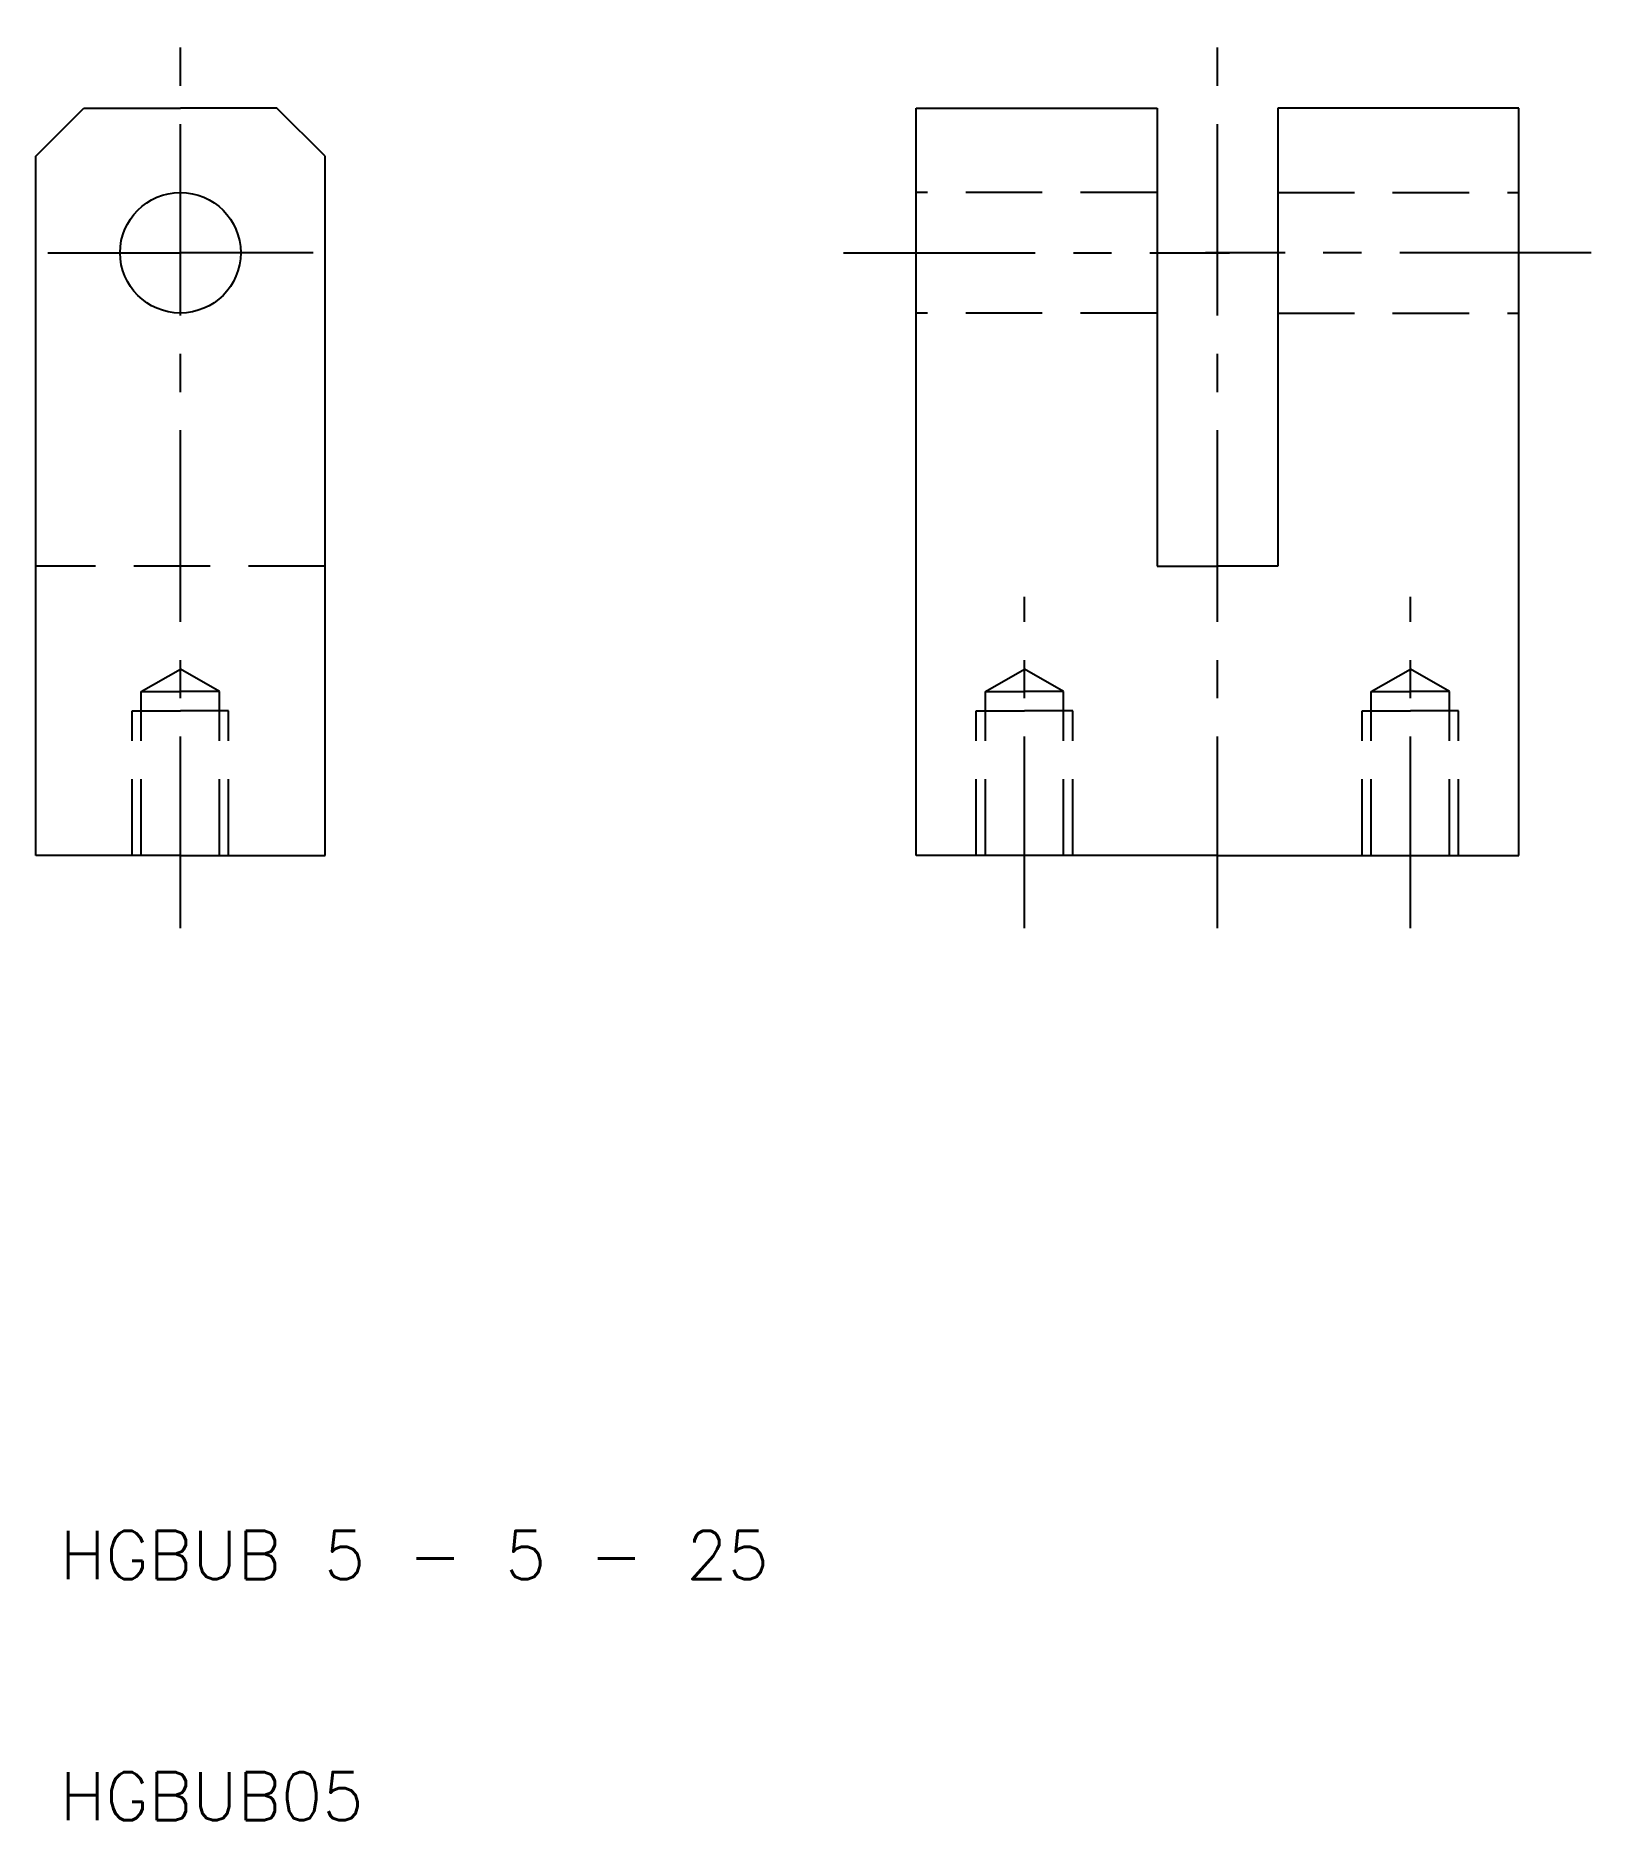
# Model space of a CAD drawing. Extents: x 9 to 73.5, y 10 to 84.
import ezdxf

# ---------------------------------------------------------------- set-up
doc = ezdxf.new("R2010")
doc.units = 0
doc.header["$LTSCALE"] = 0.25
doc.linetypes.add('CENTER', pattern=[50.8, 31.75, -6.35, 6.35, -6.35])
doc.linetypes.add('DASHED', pattern=[19.05, 12.7, -6.35])
doc.layers.get('0').update_dxf_attribs({"linetype": 'CONTINUOUS'})
doc.layers.add('CENTER', color=1, linetype='CENTER')
doc.styles.get("Standard").update_dxf_attribs({"font": 'txt.shx', "bigfont": 'extfont.shx'})

msp = doc.modelspace()

# ---------------------------------------------------------------- linework, layer by layer
for p, q in [((9, 79), (11, 81)), ((11, 81), (15, 81)), ((19, 81), (15, 81)), ((21, 79), (19, 81)), ((45.5, 50), (45.5, 81)), ((45.5, 81), (55.5, 81)), ((55.5, 81), (55.5, 62)), ((60.5, 81), (60.5, 62)), ((70.5, 81), (60.5, 81)), ((70.5, 50), (70.5, 81)), ((9, 50), (9, 79)), ((21, 50), (21, 79)), ((55.5, 62), (58, 62)), ((60.5, 62), (58, 62)), ((15, 50), (9, 50)), ((15, 50), (21, 50)), ((58, 50), (45.5, 50)), ((58, 50), (70.5, 50))]:
    msp.add_line(p, q)
at = {"color": 3, "linetype": 'DASHED'}
for p, q in [((55.5, 77.5), (45.5, 77.5)), ((60.5, 77.5), (70.5, 77.5)), ((55.5, 72.5), (45.5, 72.5)), ((60.5, 72.5), (70.5, 72.5)), ((21, 62), (9, 62)), ((13.379, 56.8), (15, 57.736)), ((16.621, 56.8), (15, 57.736)), ((48.379, 56.8), (50, 57.736)), ((51.621, 56.8), (50, 57.736)), ((64.379, 56.8), (66, 57.736)), ((67.621, 56.8), (66, 57.736)), ((13.379, 50), (13.379, 56.8)), ((13.379, 56.8), (15, 56.8)), ((16.621, 56.8), (15, 56.8)), ((16.621, 50), (16.621, 56.8)), ((48.379, 50), (48.379, 56.8)), ((48.379, 56.8), (50, 56.8)), ((51.621, 56.8), (50, 56.8)), ((51.621, 50), (51.621, 56.8)), ((64.379, 50), (64.379, 56.8)), ((64.379, 56.8), (66, 56.8)), ((67.621, 56.8), (66, 56.8)), ((67.621, 50), (67.621, 56.8)), ((13, 50), (13, 56)), ((13, 56), (15, 56)), ((17, 56), (15, 56)), ((17, 50), (17, 56)), ((48, 50), (48, 56)), ((48, 56), (50, 56)), ((52, 56), (50, 56)), ((52, 50), (52, 56)), ((64, 50), (64, 56)), ((64, 56), (66, 56)), ((68, 56), (66, 56)), ((68, 50), (68, 56))]:
    msp.add_line(p, q, dxfattribs=at)
msp.add_circle((15, 75), 2.5)
at = {"layer": 'CENTER', "color": 1, "linetype": 'CENTER'}
for p, q in [((15, 47), (15, 84)), ((58, 47), (58, 84)), ((9.5, 75), (15, 75)), ((20.5, 75), (15, 75)), ((42.5, 75), (58.5, 75)), ((73.5, 75), (57.5, 75)), ((50, 47), (50, 60.736)), ((66, 47), (66, 60.736))]:
    msp.add_line(p, q, dxfattribs=at)

# ---------------------------------------------------------------- texts
for s, p in [('HGBUB 5 - 5 - 25', (10, 20)), ('HGBUB05', (10, 10))]:
    msp.add_text(s, height=2).set_placement(p)

doc.saveas('drawing.dxf')
